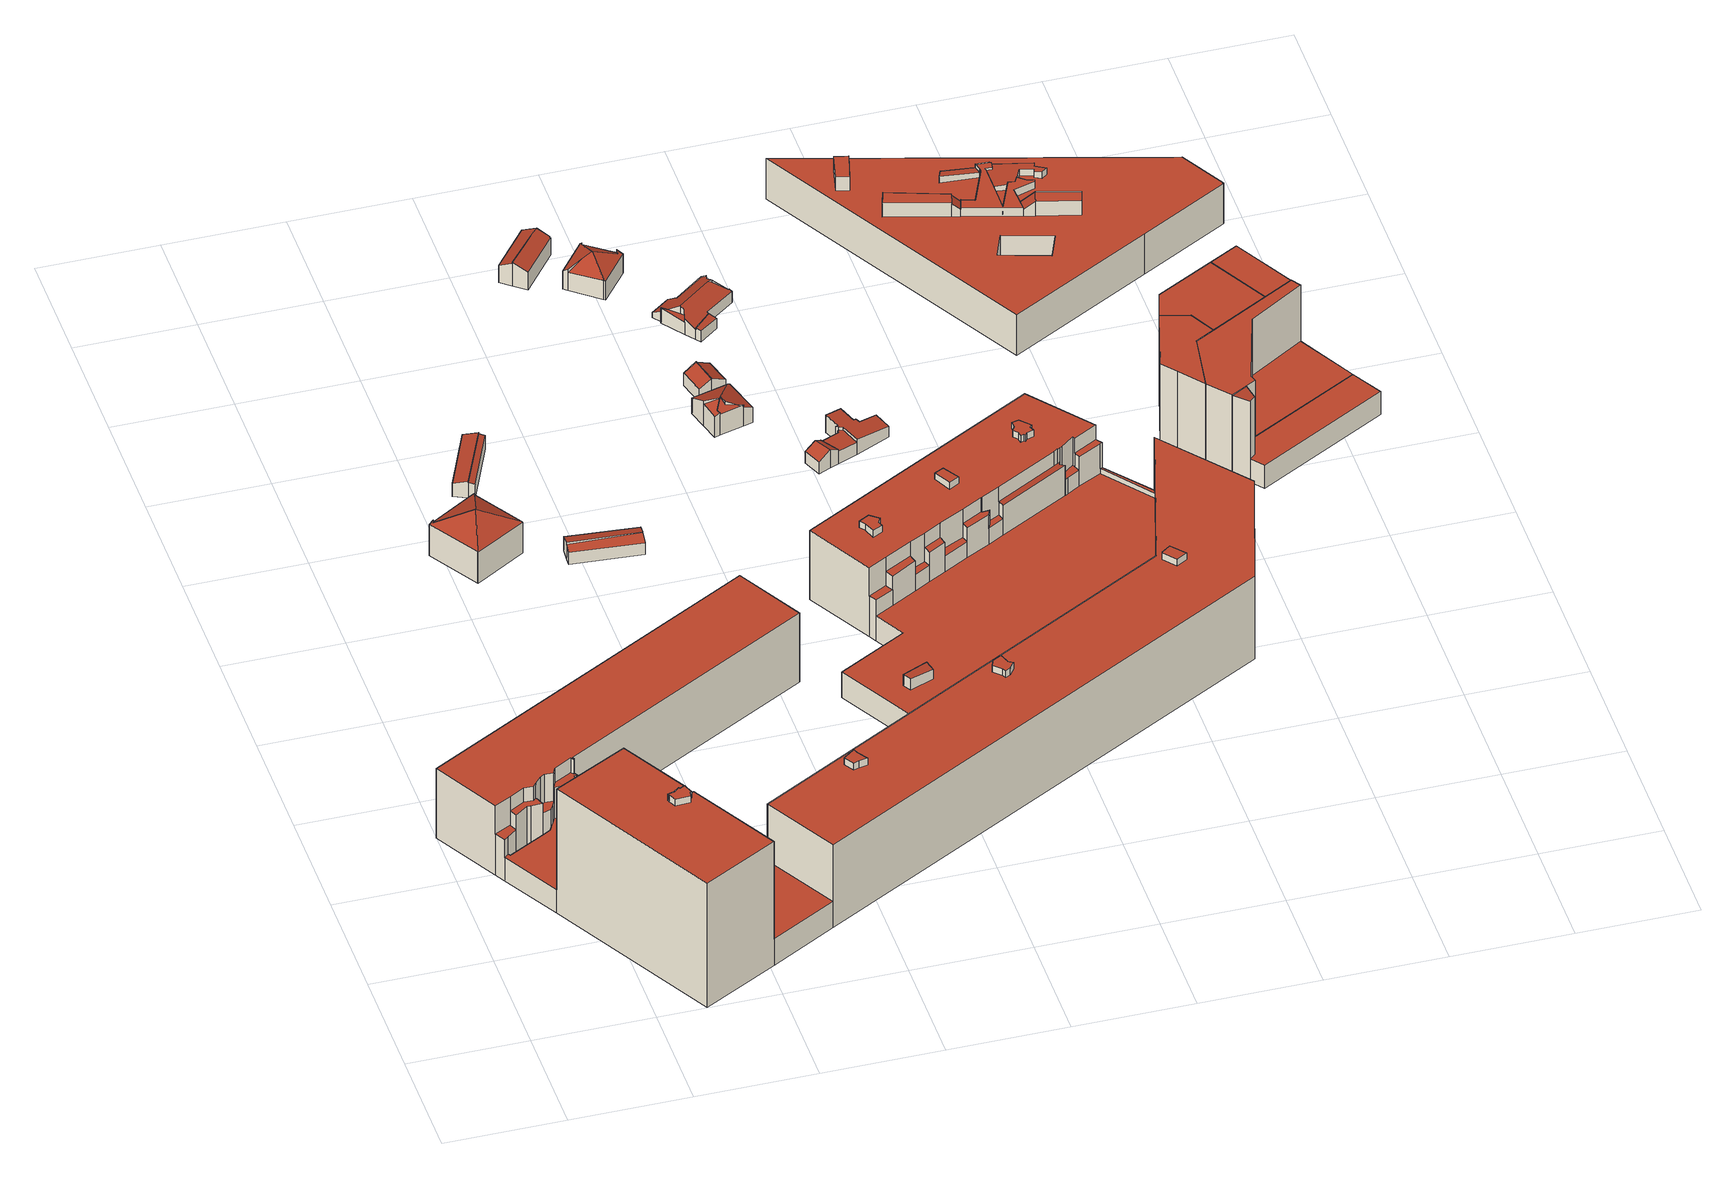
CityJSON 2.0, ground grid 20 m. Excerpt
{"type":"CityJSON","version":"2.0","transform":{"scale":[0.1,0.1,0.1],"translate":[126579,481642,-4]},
"CityObjects":{
"building1":{"type":"Building","attributes":{"b3_dak_type":"slanted","b3_h_dak_50p":4.16,"b3_h_dak_70p":4.59,"b3_h_dak_max":6.11,"b3_h_dak_min":3.33,"b3_h_maaiveld":-2.73,"b3_kas_warenhuis":false,"b3_mutatie_ahn3_ahn4":false,"b3_reconstructie_onvolledig":false,"b3_rmse_lod12":0.741,"b3_rmse_lod13":0.741,"b3_rmse_lod22":0.0367,"b3_val3dity_lod12":"[]","b3_val3dity_lod13":"[]","b3_val3dity_lod22":"[]","b3_volume_lod12":743.68,"b3_volume_lod13":743.68,"b3_volume_lod22":708.14,"geconstateerd":false,"oorspronkelijkbouwjaar":1976,"status":"Pand in gebruik"},"children":["building1-1"]},
"building1-1":{"type":"BuildingPart","parents":["building1"],"geometry":[{"type":"Solid","lod":"2.2","boundaries":[[[[0,1,2,3,4,5,6,7]],[[8,1,0,9]],[[10,11,12]],[[13,12,14,15]],[[16,6,5,10]],[[17,2,1,8]],[[18,19,7,6,16]],[[15,14,19,18]],[[9,0,7,19]],[[20,4,3,21]],[[11,10,5,4,20]],[[21,3,2,17]],[[15,18,16,10,12,13]],[[9,19,14]],[[11,20,21,22,14,12]],[[21,17,8,9,14,22]]]],"semantics":{"surfaces":[{"type":"GroundSurface"},{"type":"WallSurface","on_footprint_edge":true},{"type":"WallSurface","on_footprint_edge":false},{"type":"RoofSurface"}],"values":[[0,1,2,2,1,1,1,2,1,1,1,1,3,3,3,3]]}}]},
"building2":{"type":"Building","attributes":{"b3_dak_type":"slanted","b3_h_dak_50p":0.05,"b3_h_dak_70p":0.19,"b3_h_dak_max":0.46,"b3_h_dak_min":-0.38,"b3_h_maaiveld":-2.82,"b3_kas_warenhuis":false,"b3_mutatie_ahn3_ahn4":false,"b3_reconstructie_onvolledig":false,"b3_rmse_lod12":0.264,"b3_rmse_lod13":0.264,"b3_rmse_lod22":0.057,"b3_val3dity_lod12":"[]","b3_val3dity_lod13":"[]","b3_val3dity_lod22":"[]","b3_volume_lod12":126.99,"b3_volume_lod13":126.99,"b3_volume_lod22":120.44,"geconstateerd":false,"oorspronkelijkbouwjaar":1976,"status":"Pand in gebruik"},"children":["building2-1"]},
"building2-1":{"type":"BuildingPart","parents":["building2"],"geometry":[{"type":"Solid","lod":"2.2","boundaries":[[[[23,24,25,26,27,28]],[[29,24,23,30]],[[30,23,28,31,32]],[[32,31,33,34]],[[34,33,25,24,29]],[[31,28,27,35]],[[35,27,26,36]],[[36,26,25,33]],[[34,29,30,32]],[[36,33,31,35]]]],"semantics":{"surfaces":[{"type":"GroundSurface"},{"type":"WallSurface","on_footprint_edge":true},{"type":"WallSurface","on_footprint_edge":false},{"type":"RoofSurface"}],"values":[[0,1,1,2,1,1,1,1,3,3]]}}]},
"building3":{"type":"Building","attributes":{"b3_dak_type":"slanted","b3_h_dak_50p":0.09,"b3_h_dak_70p":0.27,"b3_h_dak_max":0.49,"b3_h_dak_min":-0.38,"b3_h_maaiveld":-2.75,"b3_kas_warenhuis":false,"b3_mutatie_ahn3_ahn4":false,"b3_reconstructie_onvolledig":false,"b3_rmse_lod12":0.297,"b3_rmse_lod13":0.297,"b3_rmse_lod22":0.058,"b3_val3dity_lod12":"[]","b3_val3dity_lod13":"[]","b3_val3dity_lod22":"[]","b3_volume_lod12":128.68,"b3_volume_lod13":128.68,"b3_volume_lod22":121.24,"geconstateerd":false,"oorspronkelijkbouwjaar":1976,"status":"Pand in gebruik"},"children":["building3-1"]},
"building3-1":{"type":"BuildingPart","parents":["building3"],"geometry":[{"type":"Solid","lod":"2.2","boundaries":[[[[37,38,39,40,41,42]],[[43,44,45,46]],[[47,40,39,44,43]],[[48,38,37,49]],[[44,39,38,48]],[[49,37,42,45]],[[50,41,40,47]],[[46,45,42,41,50]],[[49,45,44,48]],[[46,50,47,43]]]],"semantics":{"surfaces":[{"type":"GroundSurface"},{"type":"WallSurface","on_footprint_edge":false},{"type":"WallSurface","on_footprint_edge":true},{"type":"RoofSurface"}],"values":[[0,1,2,2,2,2,2,2,3,3]]}}]},
"building4":{"type":"Building","attributes":{"b3_dak_type":"multiple horizontal","b3_h_dak_50p":10.54,"b3_h_dak_70p":13.19,"b3_h_dak_max":22.7,"b3_h_dak_min":-0.48,"b3_h_maaiveld":-2.98,"b3_kas_warenhuis":false,"b3_mutatie_ahn3_ahn4":false,"b3_reconstructie_onvolledig":false,"b3_rmse_lod12":7.42,"b3_rmse_lod13":0.31,"b3_rmse_lod22":0.153,"b3_val3dity_lod12":"[]","b3_val3dity_lod13":"[104]","b3_val3dity_lod22":"[303]","b3_volume_lod12":93696.35,"b3_volume_lod13":69042.4,"b3_volume_lod22":68864.76,"geconstateerd":false,"oorspronkelijkbouwjaar":2002,"status":"Pand in gebruik"},"children":["building4-1"]},
"building4-1":{"type":"BuildingPart","parents":["building4"],"geometry":[{"type":"Solid","lod":"2.2","boundaries":[[[[51,52,53,54,55,56,57,58,59,60,61,62,63,64,65,66,67,68,69,70,71,72,73,74,75,76]],[[77,59,58,78,79]],[[80,74,73,81]],[[82,75,74,80]],[[83,84,85,86,87]],[[88,89,90,91,92]],[[81,73,72,93]],[[94,95,96,97]],[[98,99,100,101]],[[101,100,102,103]],[[104,105,66,65,106]],[[107,63,62,108]],[[109,110,108,111]],[[106,65,64,112]],[[113,60,59,77]],[[114,57,56,115]],[[115,56,55,116]],[[117,118,119,120]],[[121,122,123,124]],[[124,123,125,126]],[[127,128,129,130]],[[131,132,133,134]],[[135,136,137,138]],[[93,72,71,139,140]],[[139,71,70,141,142]],[[143,144,145,146]],[[147,148,144,143]],[[149,150,151,152]],[[153,154,155,156,110,109]],[[120,119,155,154]],[[157,158,159,160,161]],[[161,160,162,163]],[[87,86,69,68,164]],[[140,139,165,166,167]],[[168,169,170,171]],[[164,68,67,132,131]],[[172,173,171,174]],[[78,58,57,114,175]],[[176,177,178,179,180,181]],[[182,183,184,185,186,187]],[[175,114,188,189]],[[190,191,192,193]],[[193,192,194,195]],[[196,197,198,199]],[[200,201,202,203]],[[203,202,204,205]],[[195,194,206,207]],[[126,125,51,76,208]],[[174,171,209,210]],[[171,170,211,212]],[[138,137,105,104]],[[132,67,66,105]],[[146,145,213,214]],[[215,216,217,218]],[[219,220,221,222]],[[222,221,223,224]],[[225,226,216,215]],[[130,129,227,228]],[[229,230,231,232,233,234]],[[218,217,235,236]],[[237,238,189,239]],[[240,241,242,243]],[[224,223,244,245]],[[243,242,246,247]],[[248,249,250,251]],[[247,246,252,253]],[[245,244,254,255]],[[255,254,256,257]],[[257,256,201,200]],[[258,259,128,127]],[[199,198,220,219]],[[260,261,197,196]],[[205,204,261,260]],[[163,162,61,60,113]],[[249,262,118,117]],[[263,264,265,262,249,248]],[[111,108,62,61,162]],[[116,55,54,266]],[[267,268,99,98]],[[103,102,268,267]],[[269,270,271,241,240]],[[236,235,226,225]],[[272,273,274,275]],[[275,274,208,276]],[[277,278,122,121]],[[276,208,76,75,82]],[[279,280,281,282]],[[283,284,285,280,279]],[[286,287,89,88]],[[288,289,90,89]],[[186,185,265,264]],[[180,179,184,183]],[[290,291,292,136,135]],[[293,107,291,290]],[[112,64,63,107,293]],[[294,295,296,297]],[[298,299,300,301]],[[297,296,299,298]],[[302,303,304,305]],[[306,307,278,277]],[[308,309,273,272]],[[310,302,311,312]],[[187,186,313,314]],[[233,232,183,182]],[[234,233,315,316]],[[317,318,319,320]],[[320,319,259,258]],[[110,156,292,291]],[[321,322,323,324,325]],[[251,250,323,322]],[[253,252,322,321]],[[326,327,328,329]],[[329,328,330,331]],[[79,78,238,237,332]],[[333,334,335,336]],[[331,330,334,333]],[[316,315,337,338]],[[314,313,339,337]],[[338,337,339,270,269]],[[241,271,264,263]],[[97,96,340,341]],[[214,213,95,94]],[[92,91,342,343]],[[312,311,344,345]],[[346,347,345,348]],[[343,342,347,346,349]],[[349,346,309,308]],[[350,351,85,84]],[[282,281,150,149,352]],[[353,354,287,286]],[[355,356,318,317]],[[341,340,357,358]],[[358,357,359,360]],[[360,359,361,362,173,172]],[[363,364,361,359]],[[173,362,364,363]],[[134,133,364,363]],[[363,364,169,168]],[[212,211,365,366]],[[366,365,84,83]],[[367,368,295,294]],[[301,300,368,367]],[[332,237,369,370]],[[371,372,373,369]],[[181,180,231,230]],[[374,375,230,229]],[[210,209,148,147]],[[376,53,52,351,350]],[[377,378,356,355]],[[228,227,378,377]],[[141,70,69,86]],[[379,380,381,285,284]],[[166,165,284,283]],[[152,151,381,380]],[[167,166,354,353]],[[336,335,382,383]],[[384,385,191,190]],[[207,206,386,387]],[[387,386,385,384]],[[388,389,327,326]],[[375,390,177,176]],[[383,382,389,388]],[[239,189,188,391,372,371]],[[370,369,373,390,375,374]],[[372,391,178,177]],[[142,141,380,379]],[[305,304,150,149]],[[352,149,150,392,289,288]],[[289,392,303,302,310]],[[351,52,51,125]],[[348,345,344,307,306]],[[325,324,158,157]],[[160,159,154,153]],[[266,54,53,376]],[[205,260,196,199,219,222,224,245,255,257,200,203]],[[103,267,98,101]],[[236,225,215,218]],[[112,293,290,135,138,104,106],[378,227,129,128,259,319,318,356],[385,386,206,194,192,191],[300,299,296,295,368]],[[110,291,107,108]],[[238,78,175,189]],[[314,337,315,233,182,187]],[[264,271,270,339,313,186]],[[241,263,248,251,322,252,246,242]],[[364,362,361]],[[363,168,171,173]],[[210,147,143,146,214,94,97,341,358,360,172,174]],[[301,367,294,297,298]],[[231,180,183,232]],[[148,209,171,212,366,83,87,164,131,134,363,359,357,340,96,95,213,145,144]],[[228,377,355,317,320,258,127,130]],[[381,151,150,281,280,285]],[[167,353,286,88,92,343,349,308,272,275,276,82,80,81,93,140]],[[387,384,190,193,195,207]],[[375,176,181,230]],[[383,388,326,329,331,333,336]],[[239,371,369,237]],[[160,153,109,111,162]],[[372,177,390,373]],[[142,379,284,165,139]],[[303,392,150,304]],[[288,89,287,354,166,283,279,282,352]],[[289,310,312,345,347,342,91,90]],[[307,344,311,302,305,149,152,380,141,86,85,351,125,123,122,278]],[[348,306,277,121,124,126,208,274,273,309,346]],[[325,157,161,163,113,77,79,332,370,374,229,234,316,338,269,240,243,247,253,321],[261,204,202,201,256,254,244,223,221,220,198,197],[226,235,217,216],[389,382,335,334,330,328,327]],[[154,159,158,324,323,250,249,117,120]],[[266,376,350,84,365,211,170,169,364,133,132,105,137,136,292,156,155,119,118,262,265,185,184,179,178,391,188,114,115,116],[100,99,268,102]]]],"semantics":{"surfaces":[{"type":"GroundSurface"},{"type":"WallSurface","on_footprint_edge":true},{"type":"WallSurface","on_footprint_edge":false},{"type":"RoofSurface"}],"values":[[0,1,1,1,2,2,1,2,2,2,1,1,2,1,1,1,1,2,2,2,2,2,2,1,1,2,2,2,2,2,2,2,1,2,2,1,2,1,2,2,2,2,2,2,2,2,2,1,2,2,2,1,2,2,2,2,2,2,2,2,2,2,2,2,2,2,2,2,2,2,2,2,2,1,2,2,1,1,2,2,2,2,2,2,2,1,2,2,2,2,2,2,2,2,1,2,2,2,2,2,2,2,2,2,2,2,2,2,2,2,2,2,2,2,2,2,2,2,2,2,2,2,2,2,2,2,2,2,2,2,2,2,2,2,2,2,2,2,2,2,2,2,2,2,2,2,2,1,2,2,1,2,2,2,2,2,2,2,2,2,2,2,2,2,2,2,2,2,2,1,2,2,2,1,3,3,3,3,3,3,3,3,3,3,3,3,3,3,3,3,3,3,3,3,3,3,3,3,3,3,3,3,3,3,3,3,3]]}}]},
"building5":{"type":"Building","attributes":{"b3_dak_type":"slanted","b3_h_dak_50p":1.12,"b3_h_dak_70p":1.36,"b3_h_dak_max":1.74,"b3_h_dak_min":0.53,"b3_h_maaiveld":-2.79,"b3_kas_warenhuis":false,"b3_mutatie_ahn3_ahn4":false,"b3_reconstructie_onvolledig":false,"b3_rmse_lod12":0.41,"b3_rmse_lod13":0.41,"b3_rmse_lod22":0.0219,"b3_val3dity_lod12":"[]","b3_val3dity_lod13":"[]","b3_val3dity_lod22":"[]","b3_volume_lod12":185.46,"b3_volume_lod13":185.46,"b3_volume_lod22":175.29,"geconstateerd":false,"oorspronkelijkbouwjaar":1998,"status":"Pand in gebruik"},"children":["building5-1"]},
"building5-1":{"type":"BuildingPart","parents":["building5"],"geometry":[{"type":"Solid","lod":"2.2","boundaries":[[[[393,394,395,396,397,398,399,400]],[[401,399,398,402]],[[402,398,397,403]],[[404,394,393,405]],[[405,393,400,406]],[[406,407,408]],[[403,397,396,409]],[[409,396,395,410]],[[410,395,394,404]],[[407,406,400,399,401]],[[410,404,405,406,408]],[[407,401,402,403,409,410,408]]]],"semantics":{"surfaces":[{"type":"GroundSurface"},{"type":"WallSurface","on_footprint_edge":true},{"type":"WallSurface","on_footprint_edge":false},{"type":"RoofSurface"}],"values":[[0,1,1,1,1,2,1,1,1,1,3,3]]}}]},
"building6":{"type":"Building","attributes":{"b3_dak_type":"slanted","b3_h_dak_50p":1.07,"b3_h_dak_70p":1.41,"b3_h_dak_max":2.42,"b3_h_dak_min":0.03,"b3_h_maaiveld":-2.98,"b3_kas_warenhuis":false,"b3_mutatie_ahn3_ahn4":false,"b3_reconstructie_onvolledig":false,"b3_rmse_lod12":0.679,"b3_rmse_lod13":0.679,"b3_rmse_lod22":0.0565,"b3_val3dity_lod12":"[]","b3_val3dity_lod13":"[]","b3_val3dity_lod22":"[]","b3_volume_lod12":197.68,"b3_volume_lod13":197.68,"b3_volume_lod22":179.94,"geconstateerd":false,"oorspronkelijkbouwjaar":1998,"status":"Pand in gebruik"},"children":["building6-1"]},
"building6-1":{"type":"BuildingPart","parents":["building6"],"geometry":[{"type":"Solid","lod":"2.2","boundaries":[[[[411,412,413,414,415,416,417,418]],[[419,413,412,420]],[[421,414,413,419]],[[422,423,424]],[[425,426,424]],[[423,422,427]],[[428,415,414,421]],[[429,411,418,430]],[[426,416,415,428]],[[431,417,416,426,425]],[[432,433,434,435]],[[436,431,437]],[[435,434,437]],[[430,418,417,431,436]],[[438,429,433,432]],[[420,412,411,429,438]],[[433,429,430,436,437,434]],[[432,419,420,438]],[[432,439,440,427,422,424,426,428,421,419]],[[440,439,432,435,437,431,425,424,423,427]]]],"semantics":{"surfaces":[{"type":"GroundSurface"},{"type":"WallSurface","on_footprint_edge":true},{"type":"WallSurface","on_footprint_edge":false},{"type":"RoofSurface"}],"values":[[0,1,1,2,2,2,1,1,1,1,2,2,2,1,2,1,3,3,3,3]]}}]},
"building7":{"type":"Building","attributes":{"b3_dak_type":"slanted","b3_h_dak_50p":1.5,"b3_h_dak_70p":1.83,"b3_h_dak_max":3.06,"b3_h_dak_min":0.81,"b3_h_maaiveld":-2.67,"b3_kas_warenhuis":false,"b3_mutatie_ahn3_ahn4":false,"b3_reconstructie_onvolledig":false,"b3_rmse_lod12":0.577,"b3_rmse_lod13":0.577,"b3_rmse_lod22":0.0343,"b3_val3dity_lod12":"[]","b3_val3dity_lod13":"[]","b3_val3dity_lod22":"[]","b3_volume_lod12":224.57,"b3_volume_lod13":224.57,"b3_volume_lod22":211.26,"geconstateerd":false,"oorspronkelijkbouwjaar":1998,"status":"Pand in gebruik"},"children":["building7-1"]},
"building7-1":{"type":"BuildingPart","parents":["building7"],"geometry":[{"type":"Solid","lod":"2.2","boundaries":[[[[441,442,443,444,445,446,447,448]],[[449,450,448,447,451]],[[452,442,441,453,454]],[[454,453,455]],[[456,443,442,452]],[[451,447,446,457]],[[458,459,460]],[[461,462,463]],[[464,445,444,461]],[[465,464,466]],[[457,446,445,464,465]],[[453,441,448,450]],[[460,459,450,449]],[[462,461,444,443,456]],[[463,458,466,464,461]],[[450,459,458,455,453]],[[460,449,451,457,465,466,458]],[[462,456,452,454,455,458,463]]]],"semantics":{"surfaces":[{"type":"GroundSurface"},{"type":"WallSurface","on_footprint_edge":true},{"type":"WallSurface","on_footprint_edge":false},{"type":"RoofSurface"}],"values":[[0,1,1,2,1,1,2,2,1,2,1,1,2,1,3,3,3,3]]}}]},
"building8":{"type":"Building","attributes":{"b3_dak_type":"slanted","b3_h_dak_50p":0.02,"b3_h_dak_70p":0.28,"b3_h_dak_max":0.67,"b3_h_dak_min":-0.65,"b3_h_maaiveld":-2.98,"b3_kas_warenhuis":false,"b3_mutatie_ahn3_ahn4":false,"b3_reconstructie_onvolledig":false,"b3_rmse_lod12":0.439,"b3_rmse_lod13":0.439,"b3_rmse_lod22":0.0217,"b3_val3dity_lod12":"[]","b3_val3dity_lod13":"[]","b3_val3dity_lod22":"[]","b3_volume_lod12":70.78,"b3_volume_lod13":70.78,"b3_volume_lod22":65.53,"geconstateerd":false,"oorspronkelijkbouwjaar":1998,"status":"Pand in gebruik"},"children":["building8-1"]},
"building8-1":{"type":"BuildingPart","parents":["building8"],"geometry":[{"type":"Solid","lod":"2.2","boundaries":[[[[467,468,469,470,471,472]],[[473,474,471,470,475]],[[475,470,469,476]],[[476,469,468,477]],[[478,467,472,479]],[[479,472,471,474]],[[480,477,468,467,478]],[[474,473,481]],[[477,480,481]],[[474,481,480,478,479]],[[477,481,473,475,476]]]],"semantics":{"surfaces":[{"type":"GroundSurface"},{"type":"WallSurface","on_footprint_edge":true},{"type":"WallSurface","on_footprint_edge":false},{"type":"RoofSurface"}],"values":[[0,1,1,1,1,1,1,2,2,3,3]]}}]},
"building9":{"type":"Building","attributes":{"b3_dak_type":"slanted","b3_h_dak_50p":-0.08,"b3_h_dak_70p":0.34,"b3_h_dak_max":1.2,"b3_h_dak_min":-0.87,"b3_h_maaiveld":-2.92,"b3_kas_warenhuis":false,"b3_mutatie_ahn3_ahn4":false,"b3_reconstructie_onvolledig":false,"b3_rmse_lod12":0.654,"b3_rmse_lod13":0.654,"b3_rmse_lod22":0.1,"b3_val3dity_lod12":"[]","b3_val3dity_lod13":"[]","b3_val3dity_lod22":"[]","b3_volume_lod12":246.06,"b3_volume_lod13":246.06,"b3_volume_lod22":211.91,"geconstateerd":false,"oorspronkelijkbouwjaar":1998,"status":"Pand in gebruik"},"children":["building9-1"]},
"building9-1":{"type":"BuildingPart","parents":["building9"],"geometry":[{"type":"Solid","lod":"2.2","boundaries":[[[[482,483,484,485,486,487,488,489,490,491,492,493,494,495,496,497]],[[498,499,500,501]],[[502,485,484,499,498]],[[503,491,490,504]],[[505,506,507]],[[504,508,507]],[[509,486,485,502]],[[499,484,483,510]],[[511,512,513]],[[514,495,494,515]],[[516,493,492,517]],[[515,494,493,516]],[[517,492,491,503]],[[508,504,490,489,518]],[[501,500,487,486,509]],[[518,489,488,519]],[[506,505,520,521]],[[522,482,497,523,524]],[[525,519,488,487,500]],[[521,520,519,525]],[[526,527,528]],[[527,526,496,495,514]],[[523,497,496,526]],[[512,511,529]],[[524,523,529]],[[510,483,482,522]],[[501,509,502,498]],[[519,520,505,507,508,518]],[[527,514,515,516,517,503,504,507,506,513,512,528]],[[523,526,528,512,529]],[[510,522,524,529,511,513,506,521,525,500,499]]]],"semantics":{"surfaces":[{"type":"GroundSurface"},{"type":"WallSurface","on_footprint_edge":false},{"type":"WallSurface","on_footprint_edge":true},{"type":"RoofSurface"}],"values":[[0,1,2,2,1,1,2,2,1,2,2,2,2,2,2,2,1,2,2,1,1,2,2,1,1,2,3,3,3,3,3]]}}]},
"building10":{"type":"Building","attributes":{"b3_dak_type":"slanted","b3_h_dak_50p":-0.23,"b3_h_dak_70p":0.04,"b3_h_dak_max":0.48,"b3_h_dak_min":-0.76,"b3_h_maaiveld":-3.02,"b3_kas_warenhuis":false,"b3_mutatie_ahn3_ahn4":false,"b3_reconstructie_onvolledig":false,"b3_rmse_lod12":0.426,"b3_rmse_lod13":0.426,"b3_rmse_lod22":0.188,"b3_val3dity_lod12":"[]","b3_val3dity_lod13":"[]","b3_val3dity_lod22":"[]","b3_volume_lod12":174.68,"b3_volume_lod13":174.68,"b3_volume_lod22":159.82,"geconstateerd":false,"oorspronkelijkbouwjaar":1976,"status":"Pand in gebruik"},"children":["building10-1"]},
"building10-1":{"type":"BuildingPart","parents":["building10"],"geometry":[{"type":"Solid","lod":"2.2","boundaries":[[[[530,531,532,533,534,535,536,537,538,539,540,541,542,543,544,545,546,547,548,549]],[[550,533,532,551]],[[552,534,533,550]],[[553,531,530,554]],[[551,532,531,553]],[[555,556,557,558]],[[554,530,549,559]],[[559,549,548,560]],[[561,544,543,562]],[[563,545,544,561]],[[560,548,547,564]],[[564,547,546,565]],[[566,567,542,541,568]],[[569,539,538,570]],[[568,541,540,571]],[[562,543,542,567]],[[572,573,567,566]],[[571,540,539,569]],[[574,535,534,552]],[[570,538,537,573,572]],[[558,557,536,535,574]],[[573,537,536,557]],[[575,563,556,555]],[[565,546,545,563,575]],[[571,569,570,568]],[[570,572,566,568]],[[556,563,561,562,567,573,557]],[[565,575,555,558,574,552,550,551,553,554,559,560,564]]]],"semantics":{"surfaces":[{"type":"GroundSurface"},{"type":"WallSurface","on_footprint_edge":true},{"type":"WallSurface","on_footprint_edge":false},{"type":"RoofSurface"}],"values":[[0,1,1,1,1,2,1,1,1,1,1,1,1,1,1,1,2,1,1,1,1,1,2,1,3,3,3,3]]}}]},
"building11":{"type":"Building","attributes":{"b3_dak_type":"slanted","b3_h_dak_50p":13.17,"b3_h_dak_70p":13.21,"b3_h_dak_max":14.21,"b3_h_dak_min":13.08,"b3_h_maaiveld":-2.28,"b3_kas_warenhuis":false,"b3_mutatie_ahn3_ahn4":false,"b3_reconstructie_onvolledig":false,"b3_rmse_lod12":0.179,"b3_rmse_lod13":0.179,"b3_rmse_lod22":0.175,"b3_val3dity_lod12":"[]","b3_val3dity_lod13":"[]","b3_val3dity_lod22":"[]","b3_volume_lod12":1381.59,"b3_volume_lod13":1381.59,"b3_volume_lod22":1378.82,"geconstateerd":false,"oorspronkelijkbouwjaar":2002,"status":"Pand in gebruik"},"children":["building11-1"]},
"building11-1":{"type":"BuildingPart","parents":["building11"],"geometry":[{"type":"Solid","lod":"2.2","boundaries":[[[[576,577,578,579,580,581,582]],[[583,577,576,584]],[[585,578,577,583]],[[584,576,582,586]],[[587,579,578,585]],[[588,580,579,587]],[[586,582,581,589]],[[589,581,580,588]],[[589,588,587,585,583,584,586]]]],"semantics":{"surfaces":[{"type":"GroundSurface"},{"type":"WallSurface","on_footprint_edge":true},{"type":"RoofSurface"}],"values":[[0,1,1,1,1,1,1,1,2]]}}]},
"building12":{"type":"Building","attributes":{"b3_dak_type":"multiple horizontal","b3_h_dak_50p":5.14,"b3_h_dak_70p":5.17,"b3_h_dak_max":8.04,"b3_h_dak_min":1.23,"b3_h_maaiveld":-2.85,"b3_kas_warenhuis":false,"b3_mutatie_ahn3_ahn4":false,"b3_reconstructie_onvolledig":false,"b3_rmse_lod12":0.694,"b3_rmse_lod13":0.694,"b3_rmse_lod22":0.294,"b3_val3dity_lod12":"[]","b3_val3dity_lod13":"[]","b3_val3dity_lod22":"[]","b3_volume_lod12":10955.85,"b3_volume_lod13":10955.85,"b3_volume_lod22":11176.54,"geconstateerd":false,"oorspronkelijkbouwjaar":1998,"status":"Pand in gebruik"},"children":["building12-1"]},
"building12-1":{"type":"BuildingPart","parents":["building12"],"geometry":[{"type":"Solid","lod":"2.2","boundaries":[[[[590,591,592,593,594,595,596,597,598],[599,600,601,602]],[[603,593,592,604]],[[605,606,607,608]],[[609,610,611,606,605]],[[612,613,611,610]],[[614,615,616,617]],[[617,616,618,619]],[[620,621,615,614]],[[619,618,621,620]],[[622,623,624,625]],[[626,627,625,628]],[[629,630,631,632]],[[633,634,630,629]],[[635,636,623,622,637]],[[637,622,638,639]],[[640,641,642,643,644]],[[645,646,610,609]],[[639,638,647,648,646,645]],[[649,594,593,603]],[[650,595,594,649]],[[651,596,595,650]],[[652,591,590,653]],[[653,590,598,654]],[[654,598,597,655]],[[655,597,596,651]],[[656,657,658,659]],[[646,648,634,633]],[[627,660,647,638]],[[661,602,601,662]],[[663,599,602,661]],[[664,665,666,667,668]],[[669,670,671,672]],[[673,674,675,676,677]],[[668,667,674,673]],[[667,666,678,679]],[[644,643,680,681]],[[681,680,682,683]],[[684,685,675,674]],[[643,642,686,687]],[[688,689,690,691]],[[692,693,660,627,626]],[[628,625,624,694,695]],[[695,694,693,692]],[[632,631,613,612]],[[683,682,696,697]],[[697,696,698,665,664]],[[608,607,657,656]],[[699,700,670,669]],[[659,658,701,702,703]],[[703,702,704,705]],[[705,704,687,706]],[[707,708,700,699]],[[672,671,689,688]],[[691,690,698,696]],[[662,601,600,709]],[[709,600,599,663]],[[706,687,686,641,640]],[[604,592,591,652]],[[679,678,685,684]],[[710,711,708,707]],[[702,701,711,710]],[[677,676,636,635]],[[619,620,614,617]],[[633,712,612,610,646]],[[627,638,622,625]],[[695,692,626,628]],[[632,612,712,633,629]],[[641,686,642]],[[604,652,653,654,655,651,650,649,603],[616,615,621,618],[661,662,709,663],[690,689,671,670,700,708,711,701,658,657,607,606,611,613,631,630,634,648,647,660,693,694,624,623,636,676,675,685,678,666,665,698]],[[679,684,674,667]],[[702,710,707,699,669,672,688,691,696,682,680,643,687,704]],[[677,635,637,639,645,609,605,608,656,659,703,705,706,640,644,681,683,697,664,668,673]]]],"semantics":{"surfaces":[{"type":"GroundSurface"},{"type":"WallSurface","on_footprint_edge":true},{"type":"WallSurface","on_footprint_edge":false},{"type":"RoofSurface"}],"values":[[0,1,2,2,2,2,2,2,2,2,2,2,2,2,2,2,2,2,1,1,1,1,1,1,1,2,2,2,1,1,2,2,2,2,2,2,2,2,2,2,2,2,2,2,2,2,2,2,2,2,2,2,2,2,1,1,2,1,2,2,2,2,3,3,3,3,3,3,3,3,3,3]]}}]},
"building13":{"type":"Building","attributes":{"b3_dak_type":"multiple horizontal","b3_h_dak_50p":13.15,"b3_h_dak_70p":13.18,"b3_h_dak_max":14.23,"b3_h_dak_min":13.06,"b3_h_maaiveld":-2.36,"b3_kas_warenhuis":false,"b3_mutatie_ahn3_ahn4":false,"b3_reconstructie_onvolledig":false,"b3_rmse_lod12":0.161,"b3_rmse_lod13":0.161,"b3_rmse_lod22":0.16,"b3_val3dity_lod12":"[]","b3_val3dity_lod13":"[]","b3_val3dity_lod22":"[]","b3_volume_lod12":2234.38,"b3_volume_lod13":2234.38,"b3_volume_lod22":2231.88,"geconstateerd":false,"oorspronkelijkbouwjaar":2002,"status":"Pand in gebruik"},"children":["building13-1"]},
"building13-1":{"type":"BuildingPart","parents":["building13"],"geometry":[{"type":"Solid","lod":"2.2","boundaries":[[[[713,714,715,716,717,718]],[[719,714,713,720]],[[720,713,718,586]],[[586,718,717,721]],[[721,717,716,583]],[[583,716,715,722]],[[722,715,714,719]],[[722,719,720,586,721,583]]]],"semantics":{"surfaces":[{"type":"GroundSurface"},{"type":"WallSurface","on_footprint_edge":true},{"type":"RoofSurface"}],"values":[[0,1,1,1,1,1,1,2]]}}]},
"building14":{"type":"Building","attributes":{"b3_dak_type":"multiple horizontal","b3_h_dak_50p":2.28,"b3_h_dak_70p":13.15,"b3_h_dak_max":13.71,"b3_h_dak_min":2.1,"b3_h_maaiveld":-2.34,"b3_kas_warenhuis":false,"b3_mutatie_ahn3_ahn4":false,"b3_reconstructie_onvolledig":false,"b3_rmse_lod12":7.99,"b3_rmse_lod13":0.306,"b3_rmse_lod22":0.303,"b3_val3dity_lod12":"[]","b3_val3dity_lod13":"[]","b3_val3dity_lod22":"[]","b3_volume_lod12":5041.57,"b3_volume_lod13":3113.39,"b3_volume_lod22":3104.6,"geconstateerd":false,"oorspronkelijkbouwjaar":2002,"status":"Pand in gebruik"},"children":["building14-1"]},
"building14-1":{"type":"BuildingPart","parents":["building14"],"geometry":[{"type":"Solid","lod":"2.2","boundaries":[[[[578,723,724,725,726,727,579]],[[728,727,726,729,730]],[[730,729,731,732]],[[733,723,578,585]],[[587,579,727,728]],[[585,578,579,587]],[[734,725,724,735]],[[736,737,735,738]],[[729,726,725,734]],[[738,735,724,723,733]],[[732,731,737,736]],[[732,736,738,733,585,587,728,730]],[[737,731,729,734,735]]]],"semantics":{"surfaces":[{"type":"GroundSurface"},{"type":"WallSurface","on_footprint_edge":true},{"type":"WallSurface","on_footprint_edge":false},{"type":"RoofSurface"}],"values":[[0,1,2,1,1,1,1,2,1,1,2,3,3]]}}]},
"building15":{"type":"Building","attributes":{"b3_dak_type":"multiple horizontal","b3_h_dak_50p":2.19,"b3_h_dak_70p":2.23,"b3_h_dak_max":13.71,"b3_h_dak_min":2.09,"b3_h_maaiveld":-2.33,"b3_kas_warenhuis":false,"b3_mutatie_ahn3_ahn4":false,"b3_reconstructie_onvolledig":false,"b3_rmse_lod12":2.43,"b3_rmse_lod13":0.0892,"b3_rmse_lod22":0.0849,"b3_val3dity_lod12":"[]","b3_val3dity_lod13":"[]","b3_val3dity_lod22":"[]","b3_volume_lod12":695.21,"b3_volume_lod13":772,"b3_volume_lod22":766.57,"geconstateerd":false,"oorspronkelijkbouwjaar":2002,"status":"Pand in gebruik"},"children":["building15-1"]},
"building15-1":{"type":"BuildingPart","parents":["building15"],"geometry":[{"type":"Solid","lod":"2.2","boundaries":[[[[725,739,740,741,727,742]],[[743,739,725,734]],[[734,725,742,744]],[[745,746,744,747]],[[748,740,739,743]],[[747,744,742,727,749]],[[749,727,741,750,751]],[[751,750,746,745]],[[750,741,740,748]],[[751,745,747,749]],[[750,748,743,734,744,746]]]],"semantics":{"surfaces":[{"type":"GroundSurface"},{"type":"WallSurface","on_footprint_edge":true},{"type":"WallSurface","on_footprint_edge":false},{"type":"RoofSurface"}],"values":[[0,1,1,2,1,1,1,2,1,3,3]]}}]},
"building16":{"type":"Building","attributes":{"b3_dak_type":"multiple horizontal","b3_h_dak_50p":13.15,"b3_h_dak_70p":13.17,"b3_h_dak_max":13.7,"b3_h_dak_min":13.08,"b3_h_maaiveld":-2.36,"b3_kas_warenhuis":false,"b3_mutatie_ahn3_ahn4":false,"b3_reconstructie_onvolledig":false,"b3_rmse_lod12":0.108,"b3_rmse_lod13":0.108,"b3_rmse_lod22":0.107,"b3_val3dity_lod12":"[]","b3_val3dity_lod13":"[]","b3_val3dity_lod22":"[]","b3_volume_lod12":1026.4,"b3_volume_lod13":1026.4,"b3_volume_lod22":1025.46,"geconstateerd":false,"oorspronkelijkbouwjaar":2002,"status":"Pand in gebruik"},"children":["building16-1"]},
"building16-1":{"type":"BuildingPart","parents":["building16"],"geometry":[{"type":"Solid","lod":"2.2","boundaries":[[[[752,715,714,753]],[[722,715,752,754]],[[754,752,753,755]],[[719,714,715,722]],[[755,753,714,719]],[[755,719,722,754]]]],"semantics":{"surfaces":[{"type":"GroundSurface"},{"type":"WallSurface","on_footprint_edge":true},{"type":"RoofSurface"}],"values":[[0,1,1,1,1,2]]}}]}
},
"vertices":[
[318,1130,13],[319,1129,13],[233,1077,13],[232,1079,13],[181,1163,13],[188,1167,13],[266,1215,13],[267,1214,13],[319,1129,73],[318,1130,74],[188,1167,74],[188,1167,78],[187,1162,76],[187,1162,77],[250,1147,100],[250,1147,101],[266,1215,74],[233,1077,74],[267,1214,75],[267,1214,73],[181,1163,74],[232,1079,75],[233,1079,75],
[255,1291,12],[303,1401,12],[326,1390,12],[335,1386,12],[287,1277,12],[277,1281,12],[303,1401,37],[255,1291,37],[277,1281,42],[277,1281,44],[326,1390,42],[326,1390,44],[287,1277,39],[335,1386,39],
[497,1072,13],[378,1082,13],[379,1095,13],[381,1117,13],[500,1107,13],[498,1089,13],[379,1095,46],[379,1095,42],[498,1089,43],[498,1089,44],[381,1117,40],[378,1082,37],[497,1072,36],[500,1107,39],
[218,458,10],[271,362,10],[347,226,10],[793,472,10],[688,661,10],[805,726,10],[777,777,10],[770,790,10],[708,901,10],[1115,1125,10],[1198,1023,10],[1205,1013,10],[1266,938,10],[1382,794,10],[1318,573,10],[519,132,10],[407,70,10],[281,1,10],[125,284,10],[71,381,10],[61,399,10],[0,510,10],[575,827,10],[637,715,10],[207,478,10],[209,475,10],[708,901,146],[770,790,90],[770,790,145],[637,715,145],[575,827,146],[207,478,145],[251,351,253],[251,351,61],[251,351,55],[125,284,55],[125,284,254],[136,434,145],[136,434,117],[136,434,90],[146,446,90],[146,446,145],[0,510,146],[287,195,266],[287,195,253],[312,196,253],[312,196,266],[812,624,80],[812,624,60],[769,603,60],[769,603,82],[777,590,60],[777,590,81],[519,132,172],[519,132,61],[1318,573,172],[1266,938,68],[1205,1013,68],[1201,1011,117],[1201,1011,68],[1205,1013,117],[1382,794,172],[1115,1125,146],[777,777,59],[805,726,59],[688,661,60],[1136,974,90],[1136,974,59],[1140,977,59],[1140,977,90],[210,468,117],[210,468,56],[216,457,56],[216,457,117],[218,458,56],[218,458,117],[885,446,185],[885,446,172],[894,450,172],[894,450,185],[407,70,253],[407,70,62],[324,220,61],[324,220,253],[1188,663,172],[1188,663,60],[451,255,61],[451,255,172],[61,399,90],[61,399,145],[71,381,56],[71,381,90],[291,213,266],[291,213,253],[280,211,253],[280,211,266],[300,221,266],[300,221,253],[142,417,56],[142,417,41],[81,384,41],[81,384,56],[1162,990,116],[1162,990,90],[1162,990,59],[1201,1011,59],[1156,1005,145],[1156,1005,90],[1158,1001,90],[1158,1001,117],[1158,1001,145],[1198,1023,117],[1198,1023,145],[281,1,254],[89,414,90],[89,414,117],[89,414,145],[315,226,253],[315,226,61],[310,223,61],[310,223,253],[312,217,266],[312,217,253],[310,223,266],[777,777,90],[879,834,116],[879,834,90],[879,834,59],[907,849,59],[907,849,90],[907,849,117],[950,873,117],[950,873,90],[950,873,59],[990,894,59],[990,894,90],[990,894,117],[808,794,59],[808,794,90],[600,297,185],[600,297,172],[609,300,172],[609,300,185],[624,303,172],[624,303,185],[1100,1036,158],[1100,1036,145],[1084,1053,146],[1084,1053,158],[1084,1015,158],[1084,1015,145],[1087,1019,145],[1087,1019,158],[1099,1023,145],[1099,1023,158],[613,321,172],[613,321,185],[209,475,117],[302,219,253],[302,219,266],[309,229,61],[309,229,253],[281,207,253],[281,207,266],[941,974,158],[941,974,146],[925,966,146],[925,966,158],[1072,1050,158],[1072,1050,146],[1073,1039,145],[1073,1039,158],[1068,1031,145],[1068,1031,158],[958,947,158],[958,947,145],[903,462,172],[903,462,185],[904,863,145],[904,863,117],[904,863,91],[946,885,90],[946,885,117],[946,885,145],[941,937,145],[941,937,158],[801,807,117],[801,807,90],[808,794,116],[1014,922,145],[1014,922,116],[1118,979,117],[1118,979,145],[1075,1024,145],[1075,1024,158],[1125,984,117],[1125,984,145],[1135,975,118],[1135,975,90],[1128,981,90],[1128,981,117],[1126,983,117],[1126,983,145],[1076,1015,145],[1076,1015,158],[1082,1017,145],[1082,1017,158],[882,452,185],[882,452,172],[1096,1031,158],[1096,1031,145],[1135,975,59],[1018,910,117],[1018,910,90],[1018,910,59],[793,472,60],[817,605,79],[817,605,60],[982,905,145],[982,905,90],[1014,922,90],[204,478,145],[204,478,117],[208,472,117],[208,472,145],[209,475,145],[207,468,117],[207,468,56],[117,417,117],[117,417,38],[123,417,38],[123,417,117],[95,400,118],[95,400,90],[95,400,39],[131,428,145],[131,428,117],[139,425,117],[139,425,90],[1264,930,172],[1264,930,68],[1264,930,59],[1266,938,172],[1194,652,185],[1194,652,172],[1212,630,172],[1212,630,185],[1230,641,185],[1230,641,172],[1210,665,172],[1210,665,185],[160,432,56],[160,432,40],[156,425,41],[156,425,56],[202,450,117],[202,450,56],[174,461,145],[174,461,117],[160,432,90],[164,440,56],[164,440,90],[995,905,90],[995,905,117],[980,904,117],[980,904,145],[874,476,185],[874,476,172],[869,464,172],[869,464,185],[1130,986,145],[1130,986,117],[1130,986,90],[1133,987,90],[1133,987,145],[813,867,158],[813,867,145],[810,876,145],[810,876,158],[815,885,145],[815,885,158],[801,807,145],[800,897,158],[800,897,146],[782,887,146],[782,887,158],[982,904,117],[982,904,145],[982,904,90],[313,204,253],[313,204,266],[154,451,90],[154,451,145],[170,450,56],[170,450,90],[169,450,117],[169,450,90],[170,450,117],[169,450,145],[271,362,61],[271,362,55],[142,417,118],[115,429,145],[115,429,117],[889,484,185],[889,484,172],[316,206,253],[316,206,266],[314,212,253],[314,212,266],[314,212,61],[312,217,61],[314,218,253],[314,218,61],[315,235,61],[315,235,253],[1195,654,185],[1195,654,172],[847,832,118],[847,832,145],[851,818,118],[851,818,90],[847,832,90],[874,846,145],[874,846,117],[347,226,61],[895,467,185],[895,467,172],[78,387,90],[78,387,56],[78,387,40],[789,878,146],[789,878,158],[590,314,185],[590,314,172],[610,329,172],[610,329,185],[796,859,158],[796,859,145],[874,846,90],[851,818,59],[139,425,39],
[468,1766,12],[526,1838,12],[545,1823,12],[562,1810,12],[561,1809,12],[563,1807,12],[506,1736,12],[485,1752,12],[506,1736,46],[563,1807,46],[561,1809,47],[526,1838,46],[468,1766,46],[485,1752,56],[485,1752,58],[531,1807,57],[562,1810,47],[545,1823,57],
[671,1348,10],[662,1382,10],[724,1399,10],[727,1400,10],[745,1335,10],[729,1331,10],[689,1320,10],[679,1317,10],[724,1399,41],[662,1382,41],[727,1400,39],[701,1334,62],[701,1334,57],[720,1332,53],[729,1331,51],[729,1331,48],[697,1344,62],[745,1335,40],[671,1348,53],[679,1317,50],[689,1320,51],[695,1344,63],[695,1344,62],[686,1326,54],[686,1326,55],[689,1320,54],[686,1325,54],[671,1348,59],[696,1344,63],[697,1344,63],
[648,1740,13],[656,1734,13],[612,1679,13],[609,1681,13],[564,1717,13],[557,1723,13],[601,1778,13],[603,1776,13],[603,1776,51],[603,1776,48],[601,1778,49],[656,1734,50],[648,1740,50],[648,1740,56],[647,1733,53],[612,1679,49],[557,1723,48],[606,1729,70],[602,1773,50],[602,1773,51],[609,1681,50],[609,1681,51],[610,1682,51],[564,1717,48],[564,1717,54],[587,1726,61],
[669,1451,10],[691,1457,10],[714,1463,10],[726,1418,10],[702,1411,10],[681,1406,10],[702,1411,47],[702,1411,46],[726,1418,34],[714,1463,34],[691,1457,46],[669,1451,34],[681,1406,34],[691,1457,47],[692,1453,46],
[796,1621,11],[745,1583,11],[747,1580,11],[756,1567,11],[724,1543,11],[718,1551,11],[705,1567,11],[678,1604,11],[679,1605,11],[680,1606,11],[669,1621,11],[701,1645,11],[712,1631,11],[761,1668,11],[767,1661,11],[793,1625,11],[747,1580,33],[747,1580,31],[718,1551,29],[718,1551,33],[756,1567,31],[680,1606,32],[679,1605,32],[704,1587,37],[704,1587,52],[688,1599,39],[679,1605,40],[724,1543,32],[745,1583,34],[767,1632,49],[767,1632,53],[762,1633,51],[761,1668,33],[712,1631,32],[701,1645,20],[669,1621,20],[678,1604,40],[705,1567,35],[709,1583,36],[709,1583,47],[796,1621,32],[793,1625,32],[793,1625,35],[705,1567,42],[767,1661,31],[767,1661,39],[764,1648,44],[791,1624,35],
[872,1293,10],[884,1264,10],[888,1266,10],[892,1259,10],[922,1272,10],[934,1243,10],[876,1217,10],[842,1203,10],[827,1197,10],[807,1188,10],[794,1219,10],[812,1226,10],[822,1230,10],[855,1245,10],[854,1248,10],[856,1250,10],[852,1251,10],[852,1252,10],[856,1254,10],[845,1281,10],[892,1259,38],[888,1266,38],[922,1272,34],[884,1264,39],[872,1293,41],[863,1249,41],[863,1249,36],[876,1217,33],[876,1217,39],[845,1281,44],[856,1254,42],[854,1248,37],[855,1245,36],[856,1250,37],[852,1252,43],[852,1251,43],[822,1230,40],[822,1230,37],[812,1226,45],[807,1188,32],[827,1197,45],[794,1219,33],[842,1203,38],[842,1203,34],[934,1243,31],[856,1250,42],
[1403,1205,17],[1426,1162,17],[1393,1144,17],[1377,1040,17],[1345,1080,17],[1324,1105,17],[1356,1218,17],[1426,1162,171],[1403,1205,171],[1393,1144,171],[1356,1218,172],[1377,1040,171],[1345,1080,172],[1324,1105,172],
[1567,1590,12],[1418,1508,12],[1176,1375,12],[916,1845,12],[918,1844,12],[917,1845,12],[1525,1670,12],[1568,1592,12],[1566,1591,12],[1206,1567,12],[1188,1523,12],[1268,1498,12],[1286,1542,12],[916,1845,91],[1176,1375,91],[1251,1649,106],[1251,1649,91],[1288,1660,91],[1288,1660,105],[1252,1628,106],[1252,1628,96],[1252,1628,91],[1277,1620,119],[1277,1620,91],[996,1741,118],[996,1741,91],[1016,1735,91],[1016,1735,118],[1029,1784,91],[1029,1784,118],[1007,1789,118],[1007,1789,91],[1167,1647,104],[1167,1647,91],[1153,1651,91],[1153,1651,117],[1148,1631,119],[1148,1631,116],[1153,1651,119],[1339,1579,119],[1339,1579,91],[1345,1600,91],[1345,1600,119],[1271,1597,119],[1271,1597,91],[1188,1640,107],[1188,1640,91],[1167,1647,108],[1161,1628,104],[1161,1628,108],[1224,1614,106],[1224,1614,91],[1224,1672,91],[1224,1672,100],[1224,1672,107],[1253,1602,106],[1253,1602,103],[1161,1628,91],[1253,1602,91],[918,1844,91],[917,1845,91],[1525,1670,91],[1418,1508,91],[1567,1590,91],[1566,1591,91],[1568,1592,91],[1289,1664,105],[1289,1664,91],[1278,1666,91],[1278,1666,106],[1148,1631,91],[1286,1542,91],[1268,1498,91],[1206,1567,91],[1234,1722,107],[1234,1722,91],[1212,1723,91],[1212,1723,101],[1212,1723,108],[1306,1681,103],[1306,1681,91],[1315,1688,91],[1315,1688,104],[1215,1710,107],[1215,1710,101],[1215,1710,91],[1216,1706,91],[1216,1706,107],[1157,1726,91],[1157,1726,104],[1224,1709,103],[1224,1709,107],[1235,1709,103],[1235,1709,107],[1152,1714,104],[1152,1714,91],[1248,1669,91],[1248,1669,101],[1298,1698,104],[1298,1698,91],[1300,1705,91],[1300,1705,104],[1046,1660,118],[1046,1660,91],[1054,1685,91],[1054,1685,118],[1237,1721,104],[1237,1721,107],[1237,1721,91],[1295,1686,103],[1295,1686,91],[1264,1677,91],[1264,1677,102],[1264,1677,106],[1259,1668,101],[1259,1668,106],[1248,1669,106],[1296,1690,103],[1296,1690,91],[1188,1523,91],[1274,1697,103],[1274,1697,91],[1273,1606,119],
[1370,1266,16],[1467,1319,16],[1524,1216,16],[1426,1162,16],[1403,1205,16],[1356,1218,16],[1467,1319,172],[1370,1266,172],[1403,1205,172],[1524,1216,171],
[1573,1243,17],[1583,1226,17],[1637,1128,17],[1452,1026,17],[1408,1002,17],[1408,1002,172],[1452,1026,62],[1452,1026,172],[1449,1037,62],[1449,1037,172],[1573,1243,172],[1637,1128,62],[1583,1226,63],[1489,1168,172],[1489,1168,62],[1583,1226,173],
[1666,1076,17],[1446,955,17],[1429,976,17],[1435,1017,17],[1666,1076,62],[1435,1017,62],[1439,984,175],[1439,984,62],[1435,1017,172],[1446,955,62],[1408,1002,171],[1429,976,62],[1429,976,175],
[1573,1243,16],[1516,1346,16],[1573,1243,171],[1516,1346,172]
]}
